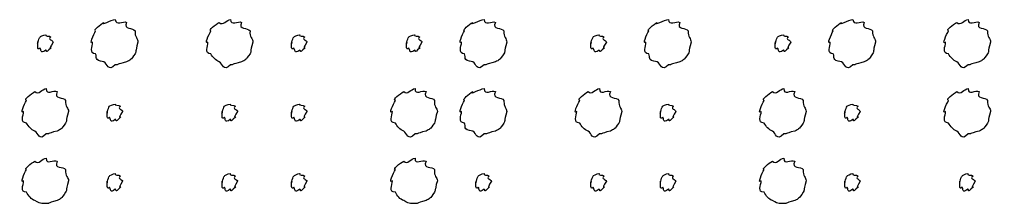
# Model space of a CAD drawing. Header units: millimetres. Extents: x 32 to 178, y 41 to 266.
# Drawn here: x 124.83 to 139.48, y 256.26 to 259.04 of the extents above; entities that cross this region are included whole.
import ezdxf

# ---------------------------------------------------------------- set-up
doc = ezdxf.new("R2010")
doc.units = ezdxf.units.MM
doc.layers.get('0').update_dxf_attribs({"linetype": 'CONTINUOUS'})

msp = doc.modelspace()

# ---------------------------------------------------------------- linework, layer by layer
at = {"color": 0}
for p, q in [((126.274, 259.037), (126.274, 259.037)), ((128.014, 259.037), (128.014, 259.037)), ((131.838, 259.037), (131.838, 259.037)), ((134.621, 259.037), (134.621, 259.037)), ((137.403, 259.037), (137.403, 259.037)), ((139.143, 259.037), (139.143, 259.037)), ((125.227, 258.805), (125.227, 258.805)), ((129.056, 258.805), (129.056, 258.805)), ((130.791, 258.805), (130.791, 258.805)), ((133.573, 258.805), (133.573, 258.805)), ((136.356, 258.805), (136.356, 258.805)), ((125.232, 257.995), (125.232, 257.995)), ((130.797, 257.995), (130.797, 257.995)), ((131.838, 257.995), (131.838, 257.995)), ((133.579, 257.995), (133.579, 257.995)), ((136.361, 257.995), (136.361, 257.995)), ((139.143, 257.995), (139.143, 257.995)), ((126.274, 257.763), (126.274, 257.763)), ((128.009, 257.763), (128.009, 257.763)), ((129.056, 257.763), (129.056, 257.763)), ((134.621, 257.763), (134.621, 257.763)), ((137.403, 257.763), (137.403, 257.763)), ((125.232, 256.947), (125.232, 256.947)), ((130.797, 256.947), (130.797, 256.947)), ((136.361, 256.947), (136.361, 256.947)), ((126.274, 256.716), (126.274, 256.716)), ((128.009, 256.716), (128.009, 256.716)), ((129.056, 256.716), (129.056, 256.716)), ((131.838, 256.716), (131.838, 256.716)), ((133.573, 256.716), (133.573, 256.716)), ((134.621, 256.716), (134.621, 256.716)), ((137.403, 256.716), (137.403, 256.716)), ((139.138, 256.716), (139.138, 256.716))]:
    msp.add_line(p, q, dxfattribs=at)
for points in [[(125.976, 258.866), (125.937, 258.877), (126.051, 258.962), (126.103, 258.993)], [(126.103, 258.993), (126.044, 258.935), (126.214, 259.037), (126.274, 259.037)], [(126.274, 259.037), (126.279, 258.935), (126.39, 259.021), (126.445, 258.993)], [(126.445, 258.993), (126.39, 258.877), (126.541, 258.921), (126.571, 258.866)], [(127.716, 258.866), (127.669, 258.877), (127.788, 258.962), (127.843, 258.993)], [(127.843, 258.993), (127.896, 258.935), (127.955, 259.037), (128.014, 259.037)], [(128.014, 259.037), (128.01, 258.935), (128.125, 259.021), (128.18, 258.993)], [(128.18, 258.993), (128.12, 258.877), (128.276, 258.921), (128.306, 258.866)], [(131.541, 258.866), (131.502, 258.877), (131.615, 258.962), (131.667, 258.993)], [(131.667, 258.993), (131.608, 258.935), (131.779, 259.037), (131.838, 259.037)], [(131.838, 259.037), (131.844, 258.935), (131.954, 259.021), (132.009, 258.993)], [(132.009, 258.993), (131.954, 258.877), (132.106, 258.921), (132.136, 258.866)], [(134.323, 258.866), (134.284, 258.877), (134.397, 258.962), (134.45, 258.993)], [(134.45, 258.993), (134.39, 258.935), (134.561, 259.037), (134.621, 259.037)], [(134.621, 259.037), (134.626, 258.935), (134.736, 259.021), (134.791, 258.993)], [(134.791, 258.993), (134.736, 258.877), (134.888, 258.921), (134.918, 258.866)], [(137.105, 258.866), (137.067, 258.877), (137.179, 258.962), (137.232, 258.993)], [(137.232, 258.993), (137.173, 258.935), (137.343, 259.037), (137.403, 259.037)], [(137.403, 259.037), (137.408, 258.935), (137.518, 259.021), (137.574, 258.993)], [(137.574, 258.993), (137.518, 258.877), (137.67, 258.921), (137.7, 258.866)], [(138.846, 258.866), (138.797, 258.877), (138.917, 258.962), (138.973, 258.993)], [(138.973, 258.993), (139.025, 258.935), (139.084, 259.037), (139.143, 259.037)], [(139.143, 259.037), (139.139, 258.935), (139.253, 259.021), (139.309, 258.993)], [(139.309, 258.993), (139.25, 258.877), (139.405, 258.921), (139.435, 258.866)], [(125.105, 258.695), (125.089, 258.619), (125.116, 258.75), (125.138, 258.772)], [(125.138, 258.772), (125.133, 258.781), (125.189, 258.805), (125.227, 258.805)], [(125.227, 258.805), (125.199, 258.781), (125.282, 258.794), (125.303, 258.772)], [(125.303, 258.772), (125.243, 258.736), (125.337, 258.724), (125.337, 258.695)], [(125.932, 258.695), (125.874, 258.648), (125.946, 258.811), (125.976, 258.866)], [(126.571, 258.866), (126.566, 258.767), (126.615, 258.753), (126.615, 258.695)], [(127.672, 258.695), (127.609, 258.648), (127.686, 258.811), (127.716, 258.866)], [(128.306, 258.866), (128.297, 258.767), (128.35, 258.753), (128.35, 258.695)], [(128.935, 258.695), (128.921, 258.619), (128.946, 258.75), (128.968, 258.772)], [(128.968, 258.772), (128.965, 258.781), (129.019, 258.805), (129.056, 258.805)], [(129.056, 258.805), (129.031, 258.781), (129.111, 258.794), (129.133, 258.772)], [(129.133, 258.772), (129.075, 258.736), (129.166, 258.724), (129.166, 258.695)], [(130.67, 258.695), (130.653, 258.619), (130.681, 258.75), (130.703, 258.772)], [(130.703, 258.772), (130.697, 258.781), (130.754, 258.805), (130.791, 258.805)], [(130.791, 258.805), (130.763, 258.781), (130.846, 258.794), (130.868, 258.772)], [(130.868, 258.772), (130.808, 258.736), (130.901, 258.724), (130.901, 258.695)], [(131.497, 258.695), (131.439, 258.648), (131.51, 258.811), (131.541, 258.866)], [(132.136, 258.866), (132.13, 258.767), (132.18, 258.753), (132.18, 258.695)], [(133.452, 258.695), (133.435, 258.619), (133.463, 258.75), (133.485, 258.772)], [(133.485, 258.772), (133.479, 258.781), (133.536, 258.805), (133.573, 258.805)], [(133.573, 258.805), (133.546, 258.781), (133.628, 258.794), (133.651, 258.772)], [(133.651, 258.772), (133.59, 258.736), (133.683, 258.724), (133.683, 258.695)], [(134.279, 258.695), (134.221, 258.648), (134.293, 258.811), (134.323, 258.866)], [(134.918, 258.866), (134.913, 258.767), (134.962, 258.753), (134.962, 258.695)], [(136.234, 258.695), (136.218, 258.619), (136.245, 258.75), (136.267, 258.772)], [(136.267, 258.772), (136.262, 258.781), (136.318, 258.805), (136.356, 258.805)], [(136.356, 258.805), (136.328, 258.781), (136.411, 258.794), (136.433, 258.772)], [(136.433, 258.772), (136.372, 258.736), (136.466, 258.724), (136.466, 258.695)], [(137.061, 258.695), (137.003, 258.648), (137.075, 258.811), (137.105, 258.866)], [(137.7, 258.866), (137.695, 258.767), (137.745, 258.753), (137.745, 258.695)], [(138.801, 258.695), (138.738, 258.648), (138.815, 258.811), (138.846, 258.866)], [(139.435, 258.866), (139.426, 258.767), (139.48, 258.753), (139.48, 258.695)], [(125.138, 258.607), (125.089, 258.553), (125.105, 258.658), (125.105, 258.695)], [(125.337, 258.695), (125.243, 258.553), (125.326, 258.629), (125.303, 258.607)], [(125.976, 258.519), (125.874, 258.527), (125.932, 258.632), (125.932, 258.695)], [(126.615, 258.695), (126.566, 258.527), (126.6, 258.574), (126.571, 258.519)], [(127.716, 258.519), (127.609, 258.527), (127.672, 258.632), (127.672, 258.695)], [(128.35, 258.695), (128.297, 258.527), (128.335, 258.574), (128.306, 258.519)], [(128.968, 258.607), (128.921, 258.553), (128.935, 258.658), (128.935, 258.695)], [(129.166, 258.695), (129.075, 258.553), (129.155, 258.629), (129.133, 258.607)], [(130.703, 258.607), (130.653, 258.553), (130.67, 258.658), (130.67, 258.695)], [(130.901, 258.695), (130.808, 258.553), (130.89, 258.629), (130.868, 258.607)], [(131.541, 258.519), (131.439, 258.527), (131.497, 258.632), (131.497, 258.695)], [(132.18, 258.695), (132.13, 258.527), (132.165, 258.574), (132.136, 258.519)], [(133.485, 258.607), (133.435, 258.553), (133.452, 258.658), (133.452, 258.695)], [(133.683, 258.695), (133.59, 258.553), (133.672, 258.629), (133.651, 258.607)], [(134.323, 258.519), (134.221, 258.527), (134.279, 258.632), (134.279, 258.695)], [(134.962, 258.695), (134.913, 258.527), (134.947, 258.574), (134.918, 258.519)], [(136.267, 258.607), (136.218, 258.553), (136.234, 258.658), (136.234, 258.695)], [(136.466, 258.695), (136.372, 258.553), (136.455, 258.629), (136.433, 258.607)], [(137.105, 258.519), (137.003, 258.527), (137.061, 258.632), (137.061, 258.695)], [(137.745, 258.695), (137.695, 258.527), (137.729, 258.574), (137.7, 258.519)], [(138.846, 258.519), (138.738, 258.527), (138.801, 258.632), (138.801, 258.695)], [(139.48, 258.695), (139.426, 258.527), (139.464, 258.574), (139.435, 258.519)], [(125.227, 258.574), (125.133, 258.509), (125.16, 258.585), (125.138, 258.607)], [(125.303, 258.607), (125.199, 258.509), (125.256, 258.574), (125.227, 258.574)], [(126.103, 258.397), (125.937, 258.421), (126.009, 258.466), (125.976, 258.519)], [(126.571, 258.519), (126.507, 258.421), (126.5, 258.426), (126.445, 258.397)], [(127.843, 258.397), (127.786, 258.421), (127.745, 258.466), (127.716, 258.519)], [(128.306, 258.519), (128.238, 258.421), (128.235, 258.426), (128.18, 258.397)], [(129.056, 258.574), (128.965, 258.509), (128.99, 258.585), (128.968, 258.607)], [(129.133, 258.607), (129.031, 258.509), (129.085, 258.574), (129.056, 258.574)], [(130.791, 258.574), (130.697, 258.509), (130.725, 258.585), (130.703, 258.607)], [(130.868, 258.607), (130.763, 258.509), (130.82, 258.574), (130.791, 258.574)], [(131.667, 258.397), (131.502, 258.421), (131.574, 258.466), (131.541, 258.519)], [(132.136, 258.519), (132.071, 258.421), (132.064, 258.426), (132.009, 258.397)], [(133.573, 258.574), (133.479, 258.509), (133.507, 258.585), (133.485, 258.607)], [(133.651, 258.607), (133.546, 258.509), (133.602, 258.574), (133.573, 258.574)], [(134.45, 258.397), (134.284, 258.421), (134.356, 258.466), (134.323, 258.519)], [(134.918, 258.519), (134.854, 258.421), (134.846, 258.426), (134.791, 258.397)], [(136.356, 258.574), (136.262, 258.509), (136.289, 258.585), (136.267, 258.607)], [(136.433, 258.607), (136.328, 258.509), (136.385, 258.574), (136.356, 258.574)], [(137.232, 258.397), (137.067, 258.421), (137.138, 258.466), (137.105, 258.519)], [(137.7, 258.519), (137.636, 258.421), (137.629, 258.426), (137.574, 258.397)], [(138.973, 258.397), (138.914, 258.421), (138.875, 258.466), (138.846, 258.519)], [(139.435, 258.519), (139.367, 258.421), (139.364, 258.426), (139.309, 258.397)], [(126.274, 258.353), (126.161, 258.244), (126.158, 258.367), (126.103, 258.397)], [(126.445, 258.397), (126.279, 258.361), (126.331, 258.353), (126.274, 258.353)], [(128.014, 258.353), (127.896, 258.244), (127.899, 258.367), (127.843, 258.397)], [(128.18, 258.397), (128.01, 258.361), (128.069, 258.353), (128.014, 258.353)], [(131.838, 258.353), (131.725, 258.244), (131.723, 258.367), (131.667, 258.397)], [(132.009, 258.397), (131.844, 258.361), (131.896, 258.353), (131.838, 258.353)], [(134.621, 258.353), (134.507, 258.244), (134.505, 258.367), (134.45, 258.397)], [(134.791, 258.397), (134.626, 258.361), (134.679, 258.353), (134.621, 258.353)], [(137.403, 258.353), (137.29, 258.244), (137.287, 258.367), (137.232, 258.397)], [(137.574, 258.397), (137.408, 258.361), (137.461, 258.353), (137.403, 258.353)], [(139.143, 258.353), (139.025, 258.244), (139.028, 258.367), (138.973, 258.397)], [(139.309, 258.397), (139.139, 258.361), (139.198, 258.353), (139.143, 258.353)], [(124.934, 257.818), (124.886, 257.829), (125.006, 257.92), (125.061, 257.951)], [(125.061, 257.951), (125.113, 257.888), (125.173, 257.995), (125.232, 257.995)], [(125.232, 257.995), (125.228, 257.888), (125.342, 257.98), (125.397, 257.951)], [(125.397, 257.951), (125.338, 257.829), (125.494, 257.876), (125.524, 257.818)], [(130.499, 257.818), (130.451, 257.829), (130.57, 257.92), (130.626, 257.951)], [(130.626, 257.951), (130.678, 257.888), (130.737, 257.995), (130.797, 257.995)], [(130.797, 257.995), (130.792, 257.888), (130.907, 257.98), (130.962, 257.951)], [(130.962, 257.951), (130.903, 257.829), (131.058, 257.876), (131.089, 257.818)], [(131.541, 257.818), (131.502, 257.829), (131.615, 257.92), (131.667, 257.951)], [(131.667, 257.951), (131.608, 257.888), (131.779, 257.995), (131.838, 257.995)], [(131.838, 257.995), (131.844, 257.888), (131.954, 257.98), (132.009, 257.951)], [(132.009, 257.951), (131.954, 257.829), (132.106, 257.876), (132.136, 257.818)], [(133.281, 257.818), (133.233, 257.829), (133.353, 257.92), (133.408, 257.951)], [(133.408, 257.951), (133.46, 257.888), (133.519, 257.995), (133.579, 257.995)], [(133.579, 257.995), (133.575, 257.888), (133.689, 257.98), (133.744, 257.951)], [(133.744, 257.951), (133.685, 257.829), (133.841, 257.876), (133.871, 257.818)], [(136.063, 257.818), (136.015, 257.829), (136.135, 257.92), (136.19, 257.951)], [(136.19, 257.951), (136.242, 257.888), (136.302, 257.995), (136.361, 257.995)], [(136.361, 257.995), (136.357, 257.888), (136.471, 257.98), (136.526, 257.951)], [(136.526, 257.951), (136.467, 257.829), (136.623, 257.876), (136.653, 257.818)], [(138.846, 257.818), (138.797, 257.829), (138.917, 257.92), (138.973, 257.951)], [(138.973, 257.951), (139.025, 257.888), (139.084, 257.995), (139.143, 257.995)], [(139.143, 257.995), (139.139, 257.888), (139.253, 257.98), (139.309, 257.951)], [(139.309, 257.951), (139.25, 257.829), (139.405, 257.876), (139.435, 257.818)], [(124.89, 257.653), (124.827, 257.598), (124.904, 257.763), (124.934, 257.818)], [(125.524, 257.818), (125.514, 257.715), (125.568, 257.708), (125.568, 257.653)], [(126.185, 257.73), (126.183, 257.733), (126.237, 257.763), (126.274, 257.763)], [(126.274, 257.763), (126.249, 257.733), (126.329, 257.753), (126.351, 257.73)], [(127.92, 257.73), (127.915, 257.733), (127.972, 257.763), (128.009, 257.763)], [(128.009, 257.763), (127.981, 257.733), (128.064, 257.753), (128.086, 257.73)], [(128.968, 257.73), (128.965, 257.733), (129.019, 257.763), (129.056, 257.763)], [(129.056, 257.763), (129.031, 257.733), (129.111, 257.753), (129.133, 257.73)], [(130.455, 257.653), (130.391, 257.598), (130.469, 257.763), (130.499, 257.818)], [(131.089, 257.818), (131.079, 257.715), (131.133, 257.708), (131.133, 257.653)], [(131.497, 257.653), (131.439, 257.598), (131.51, 257.763), (131.541, 257.818)], [(132.136, 257.818), (132.13, 257.715), (132.18, 257.708), (132.18, 257.653)], [(133.237, 257.653), (133.174, 257.598), (133.251, 257.763), (133.281, 257.818)], [(133.871, 257.818), (133.861, 257.715), (133.915, 257.708), (133.915, 257.653)], [(134.533, 257.73), (134.53, 257.733), (134.583, 257.763), (134.621, 257.763)], [(134.621, 257.763), (134.596, 257.733), (134.676, 257.753), (134.698, 257.73)], [(136.019, 257.653), (135.956, 257.598), (136.033, 257.763), (136.063, 257.818)], [(136.653, 257.818), (136.644, 257.715), (136.697, 257.708), (136.697, 257.653)], [(137.315, 257.73), (137.312, 257.733), (137.366, 257.763), (137.403, 257.763)], [(137.403, 257.763), (137.378, 257.733), (137.458, 257.753), (137.48, 257.73)], [(138.801, 257.653), (138.738, 257.598), (138.815, 257.763), (138.846, 257.818)], [(139.435, 257.818), (139.426, 257.715), (139.48, 257.708), (139.48, 257.653)], [(124.934, 257.477), (124.827, 257.479), (124.89, 257.59), (124.89, 257.653)], [(125.568, 257.653), (125.514, 257.479), (125.553, 257.532), (125.524, 257.477)], [(126.153, 257.653), (126.139, 257.572), (126.164, 257.708), (126.185, 257.73)], [(126.185, 257.565), (126.139, 257.506), (126.153, 257.616), (126.153, 257.653)], [(126.351, 257.73), (126.293, 257.689), (126.384, 257.682), (126.384, 257.653)], [(126.384, 257.653), (126.293, 257.506), (126.373, 257.587), (126.351, 257.565)], [(127.888, 257.653), (127.871, 257.572), (127.899, 257.708), (127.92, 257.73)], [(127.92, 257.565), (127.871, 257.506), (127.888, 257.616), (127.888, 257.653)], [(128.086, 257.73), (128.025, 257.689), (128.119, 257.682), (128.119, 257.653)], [(128.119, 257.653), (128.025, 257.506), (128.108, 257.587), (128.086, 257.565)], [(128.935, 257.653), (128.921, 257.572), (128.946, 257.708), (128.968, 257.73)], [(128.968, 257.565), (128.921, 257.506), (128.935, 257.616), (128.935, 257.653)], [(129.133, 257.73), (129.075, 257.689), (129.166, 257.682), (129.166, 257.653)], [(129.166, 257.653), (129.075, 257.506), (129.155, 257.587), (129.133, 257.565)], [(130.499, 257.477), (130.391, 257.479), (130.455, 257.59), (130.455, 257.653)], [(131.133, 257.653), (131.079, 257.479), (131.118, 257.532), (131.089, 257.477)], [(131.541, 257.477), (131.439, 257.479), (131.497, 257.59), (131.497, 257.653)], [(132.18, 257.653), (132.13, 257.479), (132.165, 257.532), (132.136, 257.477)], [(133.281, 257.477), (133.174, 257.479), (133.237, 257.59), (133.237, 257.653)], [(133.915, 257.653), (133.861, 257.479), (133.9, 257.532), (133.871, 257.477)], [(134.499, 257.653), (134.486, 257.572), (134.51, 257.708), (134.533, 257.73)], [(134.533, 257.565), (134.486, 257.506), (134.499, 257.616), (134.499, 257.653)], [(134.698, 257.73), (134.64, 257.689), (134.731, 257.682), (134.731, 257.653)], [(134.731, 257.653), (134.64, 257.506), (134.72, 257.587), (134.698, 257.565)], [(136.063, 257.477), (135.956, 257.479), (136.019, 257.59), (136.019, 257.653)], [(136.697, 257.653), (136.644, 257.479), (136.682, 257.532), (136.653, 257.477)], [(137.282, 257.653), (137.268, 257.572), (137.293, 257.708), (137.315, 257.73)], [(137.315, 257.565), (137.268, 257.506), (137.282, 257.616), (137.282, 257.653)], [(137.48, 257.73), (137.422, 257.689), (137.513, 257.682), (137.513, 257.653)], [(137.513, 257.653), (137.422, 257.506), (137.502, 257.587), (137.48, 257.565)], [(138.846, 257.477), (138.738, 257.479), (138.801, 257.59), (138.801, 257.653)], [(139.48, 257.653), (139.426, 257.479), (139.464, 257.532), (139.435, 257.477)], [(125.061, 257.356), (125.003, 257.374), (124.963, 257.424), (124.934, 257.477)], [(125.524, 257.477), (125.455, 257.374), (125.452, 257.385), (125.397, 257.356)], [(126.274, 257.532), (126.183, 257.462), (126.208, 257.543), (126.185, 257.565)], [(126.351, 257.565), (126.249, 257.462), (126.303, 257.532), (126.274, 257.532)], [(128.009, 257.532), (127.915, 257.462), (127.943, 257.543), (127.92, 257.565)], [(128.086, 257.565), (127.981, 257.462), (128.038, 257.532), (128.009, 257.532)], [(129.056, 257.532), (128.965, 257.462), (128.99, 257.543), (128.968, 257.565)], [(129.133, 257.565), (129.031, 257.462), (129.085, 257.532), (129.056, 257.532)], [(130.626, 257.356), (130.568, 257.374), (130.528, 257.424), (130.499, 257.477)], [(131.089, 257.477), (131.02, 257.374), (131.017, 257.385), (130.962, 257.356)], [(131.667, 257.356), (131.502, 257.374), (131.574, 257.424), (131.541, 257.477)], [(132.136, 257.477), (132.071, 257.374), (132.064, 257.385), (132.009, 257.356)], [(133.408, 257.356), (133.35, 257.374), (133.31, 257.424), (133.281, 257.477)], [(133.871, 257.477), (133.802, 257.374), (133.799, 257.385), (133.744, 257.356)], [(134.621, 257.532), (134.53, 257.462), (134.554, 257.543), (134.533, 257.565)], [(134.698, 257.565), (134.596, 257.462), (134.65, 257.532), (134.621, 257.532)], [(136.19, 257.356), (136.132, 257.374), (136.092, 257.424), (136.063, 257.477)], [(136.653, 257.477), (136.584, 257.374), (136.581, 257.385), (136.526, 257.356)], [(137.403, 257.532), (137.312, 257.462), (137.337, 257.543), (137.315, 257.565)], [(137.48, 257.565), (137.378, 257.462), (137.432, 257.532), (137.403, 257.532)], [(138.973, 257.356), (138.914, 257.374), (138.875, 257.424), (138.846, 257.477)], [(139.435, 257.477), (139.367, 257.374), (139.364, 257.385), (139.309, 257.356)], [(125.232, 257.312), (125.113, 257.197), (125.116, 257.325), (125.061, 257.356)], [(125.397, 257.356), (125.228, 257.314), (125.287, 257.312), (125.232, 257.312)], [(130.797, 257.312), (130.678, 257.197), (130.681, 257.325), (130.626, 257.356)], [(130.962, 257.356), (130.792, 257.314), (130.852, 257.312), (130.797, 257.312)], [(131.838, 257.312), (131.725, 257.197), (131.723, 257.325), (131.667, 257.356)], [(132.009, 257.356), (131.844, 257.314), (131.896, 257.312), (131.838, 257.312)], [(133.579, 257.312), (133.46, 257.197), (133.463, 257.325), (133.408, 257.356)], [(133.744, 257.356), (133.575, 257.314), (133.634, 257.312), (133.579, 257.312)], [(136.361, 257.312), (136.242, 257.197), (136.245, 257.325), (136.19, 257.356)], [(136.526, 257.356), (136.357, 257.314), (136.416, 257.312), (136.361, 257.312)], [(139.143, 257.312), (139.025, 257.197), (139.028, 257.325), (138.973, 257.356)], [(139.309, 257.356), (139.139, 257.314), (139.198, 257.312), (139.143, 257.312)], [(124.934, 256.777), (124.886, 256.778), (125.006, 256.873), (125.061, 256.903)], [(125.061, 256.903), (125.113, 256.837), (125.173, 256.947), (125.232, 256.947)], [(125.232, 256.947), (125.228, 256.837), (125.342, 256.933), (125.397, 256.903)], [(125.397, 256.903), (125.338, 256.778), (125.494, 256.832), (125.524, 256.777)], [(130.499, 256.777), (130.451, 256.778), (130.57, 256.873), (130.626, 256.903)], [(130.626, 256.903), (130.678, 256.837), (130.737, 256.947), (130.797, 256.947)], [(130.797, 256.947), (130.792, 256.837), (130.907, 256.933), (130.962, 256.903)], [(130.962, 256.903), (130.903, 256.778), (131.058, 256.832), (131.089, 256.777)], [(136.063, 256.777), (136.015, 256.778), (136.135, 256.873), (136.19, 256.903)], [(136.19, 256.903), (136.242, 256.837), (136.302, 256.947), (136.361, 256.947)], [(136.361, 256.947), (136.357, 256.837), (136.471, 256.933), (136.526, 256.903)], [(136.526, 256.903), (136.467, 256.778), (136.623, 256.832), (136.653, 256.777)], [(124.89, 256.606), (124.827, 256.551), (124.904, 256.722), (124.934, 256.777)], [(125.524, 256.777), (125.514, 256.668), (125.568, 256.664), (125.568, 256.606)], [(130.455, 256.606), (130.391, 256.551), (130.469, 256.722), (130.499, 256.777)], [(131.089, 256.777), (131.079, 256.668), (131.133, 256.664), (131.133, 256.606)], [(136.019, 256.606), (135.956, 256.551), (136.033, 256.722), (136.063, 256.777)], [(136.653, 256.777), (136.644, 256.668), (136.697, 256.664), (136.697, 256.606)], [(124.934, 256.435), (124.827, 256.43), (124.89, 256.542), (124.89, 256.606)], [(125.568, 256.606), (125.514, 256.43), (125.553, 256.486), (125.524, 256.435)], [(126.153, 256.6), (126.139, 256.518), (126.164, 256.655), (126.185, 256.678)], [(126.185, 256.512), (126.139, 256.454), (126.153, 256.567), (126.153, 256.6)], [(126.185, 256.678), (126.183, 256.683), (126.237, 256.716), (126.274, 256.716)], [(126.274, 256.716), (126.249, 256.683), (126.329, 256.702), (126.351, 256.678)], [(126.351, 256.678), (126.293, 256.635), (126.384, 256.629), (126.384, 256.6)], [(126.384, 256.6), (126.293, 256.454), (126.373, 256.537), (126.351, 256.512)], [(127.888, 256.6), (127.871, 256.518), (127.899, 256.655), (127.92, 256.678)], [(127.92, 256.512), (127.871, 256.454), (127.888, 256.567), (127.888, 256.6)], [(127.92, 256.678), (127.915, 256.683), (127.972, 256.716), (128.009, 256.716)], [(128.009, 256.716), (127.981, 256.683), (128.064, 256.702), (128.086, 256.678)], [(128.086, 256.678), (128.025, 256.635), (128.119, 256.629), (128.119, 256.6)], [(128.119, 256.6), (128.025, 256.454), (128.108, 256.537), (128.086, 256.512)], [(128.935, 256.6), (128.921, 256.518), (128.946, 256.655), (128.968, 256.678)], [(128.968, 256.512), (128.921, 256.454), (128.935, 256.567), (128.935, 256.6)], [(128.968, 256.678), (128.965, 256.683), (129.019, 256.716), (129.056, 256.716)], [(129.056, 256.716), (129.031, 256.683), (129.111, 256.702), (129.133, 256.678)], [(129.133, 256.678), (129.075, 256.635), (129.166, 256.629), (129.166, 256.6)], [(129.166, 256.6), (129.075, 256.454), (129.155, 256.537), (129.133, 256.512)], [(130.499, 256.435), (130.391, 256.43), (130.455, 256.542), (130.455, 256.606)], [(131.133, 256.606), (131.079, 256.43), (131.118, 256.486), (131.089, 256.435)], [(131.717, 256.6), (131.703, 256.518), (131.728, 256.655), (131.75, 256.678)], [(131.75, 256.512), (131.703, 256.454), (131.717, 256.567), (131.717, 256.6)], [(131.75, 256.678), (131.747, 256.683), (131.801, 256.716), (131.838, 256.716)], [(131.838, 256.716), (131.814, 256.683), (131.893, 256.702), (131.916, 256.678)], [(131.916, 256.678), (131.858, 256.635), (131.948, 256.629), (131.948, 256.6)], [(131.948, 256.6), (131.858, 256.454), (131.937, 256.537), (131.916, 256.512)], [(133.452, 256.6), (133.435, 256.518), (133.463, 256.655), (133.485, 256.678)], [(133.485, 256.512), (133.435, 256.454), (133.452, 256.567), (133.452, 256.6)], [(133.485, 256.678), (133.479, 256.683), (133.536, 256.716), (133.573, 256.716)], [(133.573, 256.716), (133.546, 256.683), (133.628, 256.702), (133.651, 256.678)], [(133.651, 256.678), (133.59, 256.635), (133.683, 256.629), (133.683, 256.6)], [(133.683, 256.6), (133.59, 256.454), (133.672, 256.537), (133.651, 256.512)], [(134.499, 256.6), (134.486, 256.518), (134.51, 256.655), (134.533, 256.678)], [(134.533, 256.512), (134.486, 256.454), (134.499, 256.567), (134.499, 256.6)], [(134.533, 256.678), (134.53, 256.683), (134.583, 256.716), (134.621, 256.716)], [(134.621, 256.716), (134.596, 256.683), (134.676, 256.702), (134.698, 256.678)], [(134.698, 256.678), (134.64, 256.635), (134.731, 256.629), (134.731, 256.6)], [(134.731, 256.6), (134.64, 256.454), (134.72, 256.537), (134.698, 256.512)], [(136.063, 256.435), (135.956, 256.43), (136.019, 256.542), (136.019, 256.606)], [(136.697, 256.606), (136.644, 256.43), (136.682, 256.486), (136.653, 256.435)], [(137.282, 256.6), (137.268, 256.518), (137.293, 256.655), (137.315, 256.678)], [(137.315, 256.512), (137.268, 256.454), (137.282, 256.567), (137.282, 256.6)], [(137.315, 256.678), (137.312, 256.683), (137.366, 256.716), (137.403, 256.716)], [(137.403, 256.716), (137.378, 256.683), (137.458, 256.702), (137.48, 256.678)], [(137.48, 256.678), (137.422, 256.635), (137.513, 256.629), (137.513, 256.6)], [(137.513, 256.6), (137.422, 256.454), (137.502, 256.537), (137.48, 256.512)], [(139.017, 256.6), (139, 256.518), (139.028, 256.655), (139.049, 256.678)], [(139.049, 256.512), (139, 256.454), (139.017, 256.567), (139.017, 256.6)], [(139.049, 256.678), (139.044, 256.683), (139.101, 256.716), (139.138, 256.716)], [(139.138, 256.716), (139.11, 256.683), (139.193, 256.702), (139.215, 256.678)], [(139.215, 256.678), (139.154, 256.635), (139.248, 256.629), (139.248, 256.6)], [(139.248, 256.6), (139.154, 256.454), (139.237, 256.537), (139.215, 256.512)], [(125.061, 256.308), (125.003, 256.326), (124.963, 256.383), (124.934, 256.435)], [(125.524, 256.435), (125.455, 256.326), (125.452, 256.341), (125.397, 256.308)], [(126.274, 256.479), (126.183, 256.407), (126.208, 256.49), (126.185, 256.512)], [(126.351, 256.512), (126.249, 256.407), (126.303, 256.479), (126.274, 256.479)], [(128.009, 256.479), (127.915, 256.407), (127.943, 256.49), (127.92, 256.512)], [(128.086, 256.512), (127.981, 256.407), (128.038, 256.479), (128.009, 256.479)], [(129.056, 256.479), (128.965, 256.407), (128.99, 256.49), (128.968, 256.512)], [(129.133, 256.512), (129.031, 256.407), (129.085, 256.479), (129.056, 256.479)], [(130.626, 256.308), (130.568, 256.326), (130.528, 256.383), (130.499, 256.435)], [(131.089, 256.435), (131.02, 256.326), (131.017, 256.341), (130.962, 256.308)], [(131.838, 256.479), (131.747, 256.407), (131.772, 256.49), (131.75, 256.512)], [(131.916, 256.512), (131.814, 256.407), (131.867, 256.479), (131.838, 256.479)], [(133.573, 256.479), (133.479, 256.407), (133.507, 256.49), (133.485, 256.512)], [(133.651, 256.512), (133.546, 256.407), (133.602, 256.479), (133.573, 256.479)], [(134.621, 256.479), (134.53, 256.407), (134.554, 256.49), (134.533, 256.512)], [(134.698, 256.512), (134.596, 256.407), (134.65, 256.479), (134.621, 256.479)], [(136.19, 256.308), (136.132, 256.326), (136.092, 256.383), (136.063, 256.435)], [(136.653, 256.435), (136.584, 256.326), (136.581, 256.341), (136.526, 256.308)], [(137.403, 256.479), (137.312, 256.407), (137.337, 256.49), (137.315, 256.512)], [(137.48, 256.512), (137.378, 256.407), (137.432, 256.479), (137.403, 256.479)], [(139.138, 256.479), (139.044, 256.407), (139.072, 256.49), (139.049, 256.512)], [(139.215, 256.512), (139.11, 256.407), (139.167, 256.479), (139.138, 256.479)], [(125.232, 256.264), (125.113, 256.264), (125.116, 256.278), (125.061, 256.308)], [(125.397, 256.308), (125.228, 256.264), (125.287, 256.264), (125.232, 256.264)], [(130.797, 256.264), (130.678, 256.264), (130.681, 256.278), (130.626, 256.308)], [(130.962, 256.308), (130.792, 256.264), (130.852, 256.264), (130.797, 256.264)], [(136.361, 256.264), (136.242, 256.264), (136.245, 256.278), (136.19, 256.308)], [(136.526, 256.308), (136.357, 256.264), (136.416, 256.264), (136.361, 256.264)]]:
    msp.add_open_spline(points, degree=3, dxfattribs=at)

doc.saveas('drawing.dxf')
